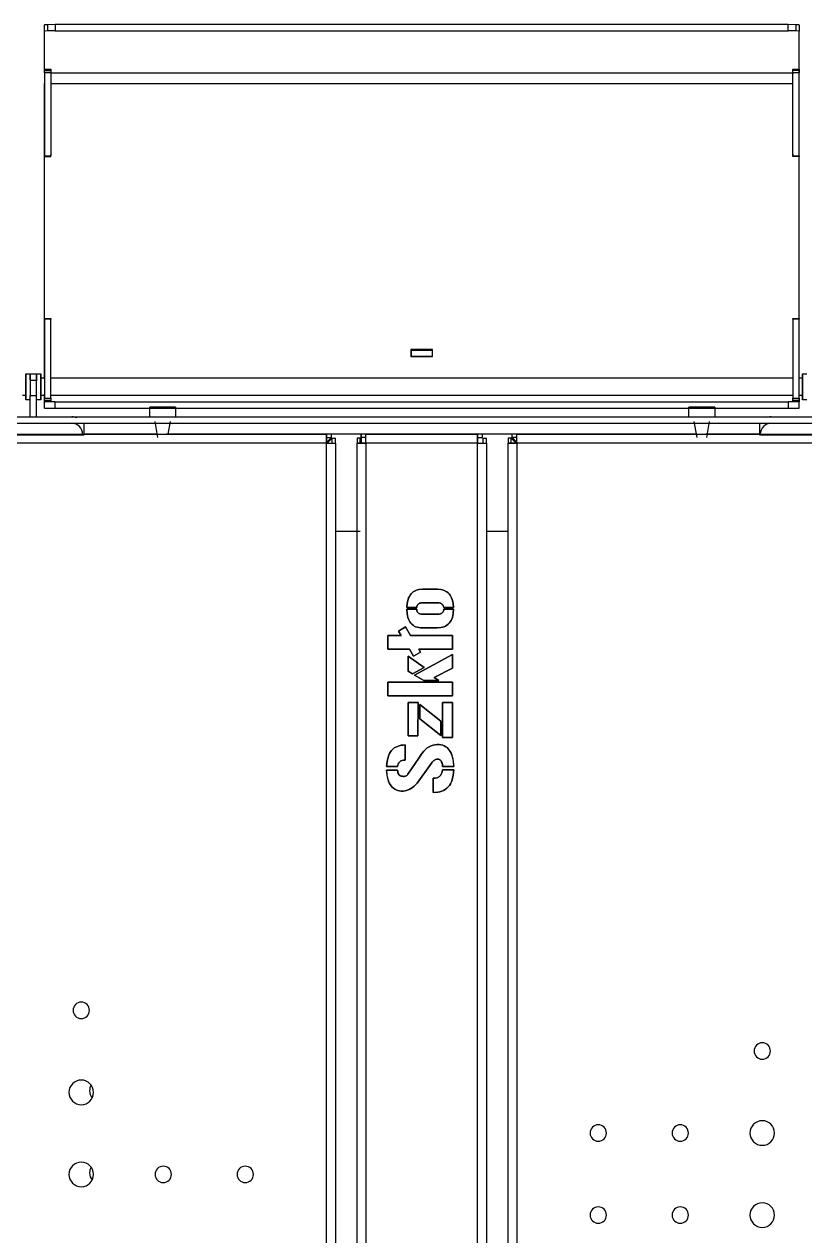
# Model space of a CAD drawing. Header units: millimetres. Extents: x 10366 to 18985, y 24538 to 29685.
# Drawn here: x 17236 to 17598, y 27730 to 28291 of the extents above; entities that cross this region are included whole.
import ezdxf

# ---------------------------------------------------------------- set-up
doc = ezdxf.new("R2010")
doc.units = ezdxf.units.MM
doc.header["$LTSCALE"] = 3
doc.layers.add('DomyÅ›lny', color=7, linetype='Continuous')

msp = doc.modelspace()

# ---------------------------------------------------------------- linework, layer by layer
at = {"layer": 'DomyÅ›lny'}
for p, q in [((17245.55, 28288.21), (17245.55, 28291.2)), ((17247.02, 28291.39), (17247.02, 28288.39)), ((17250.58, 28291.46), (17250.58, 28288.47)), ((17250.58, 28291.46), (17590.52, 28291.46)), ((17590.52, 28288.47), (17590.52, 28291.46)), ((17594.08, 28291.39), (17594.08, 28288.39)), ((17595.55, 28291.2), (17595.55, 28288.21)), ((17245.55, 28268.95), (17245.55, 28288.21)), ((17250.58, 28288.47), (17590.52, 28288.47)), ((17595.55, 28268.95), (17595.55, 28288.21)), ((17245.55, 28270.67), (17248.55, 28270.67)), ((17245.55, 28270.08), (17248.55, 28270.08)), ((17245.55, 28268.98), (17245.55, 28230.47)), ((17248.55, 28268.98), (17245.55, 28268.98)), ((17248.41, 28268.95), (17593.15, 28268.95)), ((17248.55, 28268.98), (17248.55, 28230.47)), ((17592.55, 28270.66), (17595.55, 28270.66)), ((17595.55, 28270.08), (17592.55, 28270.08)), ((17592.55, 28230.51), (17592.55, 28268.97)), ((17595.55, 28268.97), (17592.55, 28268.97)), ((17595.55, 28230.51), (17595.55, 28268.97)), ((17245.55, 28127.19), (17245.55, 28263.94)), ((17248.55, 28263.94), (17592.55, 28263.94)), ((17595.55, 28127.19), (17595.55, 28263.94)), ((17245.55, 28230.47), (17248.55, 28230.47)), ((17245.55, 28230.23), (17248.55, 28230.23)), ((17248.55, 28230.16), (17245.55, 28230.16)), ((17592.55, 28230.51), (17595.55, 28230.51)), ((17595.55, 28230.2), (17592.55, 28230.2)), ((17245.55, 28155.05), (17248.55, 28155.05)), ((17245.55, 28154.76), (17245.55, 28118.17)), ((17248.55, 28154.76), (17245.55, 28154.76)), ((17248.55, 28118.17), (17248.55, 28154.76)), ((17592.55, 28155.05), (17595.55, 28155.05)), ((17595.55, 28154.76), (17592.55, 28154.76)), ((17592.55, 28154.76), (17592.55, 28118.17)), ((17595.55, 28118.17), (17595.55, 28154.76)), ((17425.58, 28140.66), (17415.52, 28140.66)), ((17415.52, 28140.66), (17415.52, 28137.46)), ((17415.52, 28137.46), (17425.58, 28137.46)), ((17415.8, 28137.46), (17415.8, 28140.46)), ((17415.8, 28140.46), (17425.3, 28140.46)), ((17425.3, 28137.46), (17415.8, 28137.46)), ((17425.3, 28140.46), (17425.3, 28137.46)), ((17425.58, 28137.46), (17425.58, 28140.66)), ((17236.95, 28129.44), (17238.95, 28129.44)), ((17238.95, 28129.44), (17241.95, 28129.44)), ((17238.95, 28126.51), (17241.95, 28126.51)), ((17241.95, 28129.44), (17243.95, 28129.44)), ((17245.55, 28127.46), (17243.95, 28127.46)), ((17592.55, 28127.46), (17248.55, 28127.46)), ((17597.09, 28127.46), (17595.55, 28127.46)), ((17597.09, 28129.44), (17599.09, 28129.44)), ((17237.15, 28119.46), (17235.45, 28119.46)), ((17238.95, 28117.44), (17236.95, 28117.44)), ((17238.95, 28109.44), (17238.95, 28119.44)), ((17238.95, 28119.44), (17241.95, 28119.44)), ((17241.95, 28109.44), (17241.95, 28119.44)), ((17243.95, 28117.44), (17241.95, 28117.44)), ((17245.55, 28119.46), (17243.95, 28119.46)), ((17245.55, 28116.46), (17245.55, 28120.03)), ((17245.55, 28118.17), (17248.55, 28118.17)), ((17248.55, 28117.08), (17245.55, 28117.08)), ((17245.55, 28113.46), (17245.55, 28116.46)), ((17592.55, 28119.46), (17248.55, 28119.46)), ((17250.55, 28113.46), (17250.55, 28116.46)), ((17250.55, 28116.46), (17590.55, 28116.46)), ((17590.55, 28113.46), (17590.55, 28116.46)), ((17592.55, 28118.17), (17595.55, 28118.17)), ((17595.55, 28117.08), (17592.55, 28117.08)), ((17595.55, 28116.46), (17595.55, 28120.03)), ((17597.24, 28119.46), (17595.55, 28119.46)), ((17595.55, 28113.46), (17595.55, 28116.46)), ((17599.09, 28117.44), (17597.09, 28117.44)), ((16885.55, 28109.46), (17955.55, 28109.46)), ((17250.55, 28113.46), (17590.55, 28113.46)), ((17294.39, 28109.46), (17294.39, 28114.06)), ((17306.39, 28114.06), (17306.39, 28109.46)), ((17544.39, 28109.46), (17544.39, 28114.06)), ((17556.39, 28114.06), (17556.39, 28109.46)), ((17955.55, 28106.46), (16885.55, 28106.46)), ((17298.19, 28099.96), (17296.89, 28107.36)), ((17303.89, 28107.36), (17302.85, 28101.46)), ((17548.19, 28099.96), (17546.89, 28107.36)), ((17553.89, 28107.36), (17552.58, 28099.96)), ((17114.68, 28101.46), (17376.42, 28101.46)), ((17263.8, 28100.96), (17227.3, 28100.96)), ((17263.8, 28101.44), (17263.8, 28100.96)), ((17298.02, 28101.44), (17263.8, 28101.44)), ((17548.14, 28101.44), (17302.11, 28101.44)), ((17376.42, 28099.96), (17376.42, 28101.46)), ((17378.7, 28101.46), (17376.42, 28101.46)), ((17376.42, 28099.96), (17378.7, 28099.96)), ((17378.7, 28099.96), (17378.7, 28101.46)), ((17379.05, 28099.61), (17380.55, 28099.61)), ((17379.05, 28097.33), (17379.05, 28099.61)), ((17380.55, 28097.33), (17380.55, 28099.61)), ((17390.55, 28099.61), (17390.55, 28097.33)), ((17392.05, 28099.61), (17390.55, 28099.61)), ((17392.05, 28097.33), (17392.05, 28099.61)), ((17392.4, 28099.96), (17392.4, 28101.46)), ((17394.68, 28101.46), (17392.4, 28101.46)), ((17394.68, 28099.96), (17392.4, 28099.96)), ((17394.68, 28099.96), (17394.68, 28101.46)), ((17394.68, 28101.46), (17446.42, 28101.46)), ((17446.42, 28099.96), (17446.42, 28101.46)), ((17448.7, 28101.46), (17446.42, 28101.46)), ((17446.42, 28099.96), (17448.7, 28099.96)), ((17448.7, 28099.96), (17448.7, 28101.46)), ((17449.05, 28099.61), (17450.55, 28099.61)), ((17449.05, 28097.33), (17449.05, 28099.61)), ((17450.55, 28097.33), (17450.55, 28099.61)), ((17460.55, 28099.61), (17460.55, 28097.33)), ((17462.05, 28099.61), (17460.55, 28099.61)), ((17462.05, 28097.33), (17462.05, 28099.61)), ((17462.4, 28099.96), (17462.4, 28101.46)), ((17464.68, 28101.46), (17462.4, 28101.46)), ((17464.68, 28099.96), (17462.4, 28099.96)), ((17464.68, 28099.96), (17464.68, 28101.46)), ((17464.68, 28101.46), (17726.42, 28101.46)), ((17577.3, 28101.44), (17552.23, 28101.44)), ((17577.3, 28100.96), (17577.3, 28101.44)), ((17613.8, 28100.96), (17577.3, 28100.96)), ((17376.42, 28097.33), (17114.68, 28097.33)), ((17376.42, 27400.59), (17376.42, 28097.33)), ((17379.05, 28097.33), (17380.55, 28097.33)), ((17380.55, 28097.33), (17380.55, 27400.59)), ((17392.05, 28097.33), (17390.55, 28097.33)), ((17390.55, 27400.59), (17390.55, 28097.33)), ((17446.42, 28097.33), (17394.68, 28097.33)), ((17394.68, 28097.33), (17394.68, 27400.59)), ((17446.42, 27400.59), (17446.42, 28097.33)), ((17449.05, 28097.33), (17450.55, 28097.33)), ((17450.55, 28097.33), (17450.55, 27400.59)), ((17460.55, 27400.59), (17460.55, 28097.33)), ((17462.05, 28097.33), (17460.55, 28097.33)), ((17726.42, 28097.33), (17464.68, 28097.33)), ((17464.68, 28097.33), (17464.68, 27400.59)), ((17380.55, 28056.46), (17392.05, 28056.46)), ((17450.55, 28056.46), (17460.55, 28056.46)), ((17420.88, 28029.58), (17427.78, 28029.56)), ((17427.78, 28029.56), (17420.88, 28029.58)), ((17418.22, 28021.1), (17413.68, 28021.1)), ((17413.68, 28021.1), (17418.22, 28021.1)), ((17418.2, 28020.3), (17413.68, 28020.3)), ((17413.68, 28020.3), (17418.2, 28020.3)), ((17428.08, 28023.29), (17420.61, 28023.29)), ((17420.61, 28023.29), (17428.08, 28023.29)), ((17435.25, 28021.1), (17430.74, 28021.1)), ((17430.74, 28021.1), (17435.25, 28021.1)), ((17435.25, 28020.3), (17430.79, 28020.3)), ((17430.79, 28020.3), (17435.25, 28020.3)), ((17428.08, 28018.04), (17420.61, 28018.04)), ((17420.61, 28018.04), (17428.08, 28018.04)), ((17409.8, 28010.22), (17412.97, 28012.12)), ((17412.97, 28012.12), (17409.8, 28010.22)), ((17411.06, 28008.11), (17409.8, 28010.22)), ((17409.8, 28010.22), (17411.06, 28008.11)), ((17412.97, 28012.12), (17415.38, 28008.11)), ((17415.38, 28008.11), (17412.97, 28012.12)), ((17420.76, 28011.67), (17427.7, 28011.67)), ((17427.7, 28011.67), (17420.76, 28011.67)), ((17404.75, 28001.87), (17404.75, 28008.11)), ((17404.75, 28008.11), (17411.06, 28008.11)), ((17411.06, 28008.11), (17404.75, 28008.11)), ((17404.75, 28008.11), (17404.75, 28001.87)), ((17415.38, 28008.11), (17434.75, 28008.11)), ((17434.75, 28008.11), (17415.38, 28008.11)), ((17434.75, 28008.11), (17434.75, 28001.87)), ((17434.75, 28001.87), (17434.75, 28008.11)), ((17414.81, 28001.87), (17404.75, 28001.87)), ((17404.75, 28001.87), (17414.81, 28001.87)), ((17414.26, 27998.63), (17421.63, 27993.31)), ((17414.26, 27991.56), (17414.26, 27998.63)), ((17414.26, 27998.63), (17414.26, 27991.56)), ((17421.63, 27993.31), (17414.26, 27998.63)), ((17416.76, 27998.61), (17414.81, 28001.87)), ((17414.81, 28001.87), (17416.76, 27998.61)), ((17419.94, 28000.51), (17416.76, 27998.61)), ((17416.76, 27998.61), (17419.94, 28000.51)), ((17417.17, 27989.83), (17434.75, 27999.43)), ((17434.75, 27999.43), (17417.17, 27989.83)), ((17434.75, 28001.87), (17419.13, 28001.87)), ((17419.13, 28001.87), (17419.94, 28000.51)), ((17419.94, 28000.51), (17419.13, 28001.87)), ((17419.13, 28001.87), (17434.75, 28001.87)), ((17434.75, 27999.43), (17434.75, 27993.06)), ((17434.75, 27993.06), (17434.75, 27999.43)), ((17416.24, 27990.43), (17414.26, 27991.56)), ((17414.26, 27991.56), (17416.24, 27990.43)), ((17421.63, 27993.31), (17416.24, 27990.43)), ((17416.24, 27990.43), (17421.63, 27993.31)), ((17434.75, 27993.06), (17426.27, 27988.62)), ((17426.27, 27988.62), (17434.75, 27993.06)), ((17404.75, 27980.24), (17404.75, 27986.49)), ((17404.75, 27986.49), (17434.75, 27986.49)), ((17434.75, 27986.49), (17404.75, 27986.49)), ((17404.75, 27986.49), (17404.75, 27980.24)), ((17421.48, 27987.27), (17417.17, 27989.83)), ((17417.17, 27989.83), (17421.48, 27987.27)), ((17428.46, 27987.27), (17421.48, 27987.27)), ((17421.48, 27987.27), (17428.46, 27987.27)), ((17426.27, 27988.62), (17428.46, 27987.27)), ((17428.46, 27987.27), (17426.27, 27988.62)), ((17434.75, 27986.49), (17434.75, 27980.24)), ((17434.75, 27980.24), (17434.75, 27986.49)), ((17434.75, 27980.24), (17404.75, 27980.24)), ((17404.75, 27980.24), (17434.75, 27980.24)), ((17414.28, 27961.68), (17414.28, 27977.18)), ((17414.28, 27977.18), (17418.82, 27977.18)), ((17418.82, 27977.18), (17414.28, 27977.18)), ((17414.28, 27977.18), (17414.28, 27961.68)), ((17418.82, 27977.18), (17418.8, 27961.68)), ((17418.8, 27961.68), (17418.82, 27977.18)), ((17419.68, 27976.2), (17429.41, 27968.48)), ((17419.68, 27969.58), (17419.68, 27976.2)), ((17419.68, 27976.2), (17419.68, 27969.58)), ((17429.41, 27968.48), (17419.68, 27976.2)), ((17430.14, 27960.83), (17430.14, 27977.18)), ((17430.14, 27977.18), (17434.75, 27977.18)), ((17434.75, 27977.18), (17430.14, 27977.18)), ((17430.14, 27977.18), (17430.14, 27960.83)), ((17434.75, 27977.18), (17434.75, 27960.83)), ((17434.75, 27960.83), (17434.75, 27977.18)), ((17429.41, 27961.83), (17419.68, 27969.58)), ((17419.68, 27969.58), (17429.41, 27961.83)), ((17429.41, 27968.48), (17429.41, 27961.83)), ((17429.41, 27961.83), (17429.41, 27968.48)), ((17418.8, 27961.68), (17414.28, 27961.68)), ((17414.28, 27961.68), (17418.8, 27961.68)), ((17434.75, 27960.83), (17430.14, 27960.83)), ((17430.14, 27960.83), (17434.75, 27960.83)), ((17412.88, 27957.42), (17412.9, 27950.44)), ((17412.9, 27950.44), (17412.88, 27957.42)), ((17409.32, 27947.46), (17404.25, 27947.46)), ((17404.25, 27947.46), (17409.32, 27947.46)), ((17435.38, 27947.46), (17430.21, 27947.46)), ((17430.21, 27947.46), (17435.38, 27947.46)), ((17404.25, 27945.78), (17409.29, 27945.78)), ((17409.29, 27945.78), (17404.25, 27945.78)), ((17425.87, 27935.32), (17425.87, 27941.97)), ((17425.87, 27941.97), (17425.87, 27935.32)), ((17430.19, 27945.83), (17435.38, 27945.83)), ((17435.38, 27945.83), (17430.19, 27945.83))]:
    msp.add_line(p, q, dxfattribs=at)
for points in [[(17245.55, 28291.2, 0), (17245.55, 28291.2, 0), (17245.55, 28291.21, 0), (17245.55, 28291.21, 0), (17245.55, 28291.21, 0), (17245.55, 28291.21, 0), (17245.55, 28291.21, 0), (17245.56, 28291.22, 0), (17245.56, 28291.22, 0), (17245.57, 28291.23, 0), (17245.58, 28291.23, 0), (17245.62, 28291.24, 0), (17245.72, 28291.27, 0), (17247.02, 28291.39, 0)], [(17247.02, 28291.39, 0), (17250.58, 28291.46, 0)], [(17590.52, 28291.46, 0), (17594.08, 28291.39, 0)], [(17594.08, 28291.39, 0), (17595.2, 28291.3, 0), (17595.47, 28291.25, 0), (17595.5, 28291.24, 0), (17595.53, 28291.23, 0), (17595.54, 28291.22, 0), (17595.54, 28291.22, 0), (17595.54, 28291.21, 0), (17595.55, 28291.21, 0), (17595.55, 28291.21, 0), (17595.55, 28291.21, 0), (17595.55, 28291.21, 0), (17595.55, 28291.2, 0), (17595.55, 28291.2, 0)], [(17247.02, 28288.39, 0), (17245.93, 28288.31, 0), (17245.64, 28288.26, 0), (17245.6, 28288.24, 0), (17245.57, 28288.23, 0), (17245.56, 28288.23, 0), (17245.56, 28288.22, 0), (17245.56, 28288.22, 0), (17245.55, 28288.22, 0), (17245.55, 28288.21, 0), (17245.55, 28288.21, 0), (17245.55, 28288.21, 0), (17245.55, 28288.21, 0), (17245.55, 28288.21, 0)], [(17250.58, 28288.47, 0), (17247.02, 28288.39, 0)], [(17594.08, 28288.39, 0), (17590.52, 28288.47, 0)], [(17595.55, 28288.21, 0), (17595.55, 28288.21, 0), (17595.55, 28288.21, 0), (17595.55, 28288.21, 0), (17595.55, 28288.21, 0), (17595.55, 28288.21, 0), (17595.55, 28288.22, 0), (17595.54, 28288.22, 0), (17595.54, 28288.22, 0), (17595.53, 28288.23, 0), (17595.52, 28288.24, 0), (17595.48, 28288.25, 0), (17595.38, 28288.27, 0), (17594.08, 28288.39, 0)], [(17245.55, 28270.08, 0), (17245.55, 28270.52, 0), (17245.55, 28270.64, 0), (17245.55, 28270.66, 0), (17245.55, 28270.67, 0), (17245.55, 28270.67, 0), (17245.55, 28270.67, 0), (17245.55, 28270.67, 0), (17245.55, 28270.67, 0), (17245.55, 28270.67, 0), (17245.55, 28270.67, 0), (17245.55, 28270.67, 0), (17245.55, 28270.67, 0), (17245.55, 28270.67, 0), (17245.55, 28270.67, 0), (17245.55, 28270.67, 0), (17245.55, 28270.67, 0), (17245.55, 28270.67, 0), (17245.55, 28270.67, 0), (17245.55, 28270.66, 0)], [(17245.55, 28268.98, 0), (17245.55, 28270.08, 0)], [(17248.55, 28270.66, 0), (17248.55, 28270.67, 0), (17248.55, 28270.67, 0), (17248.55, 28270.67, 0), (17248.55, 28270.67, 0), (17248.55, 28270.67, 0), (17248.55, 28270.67, 0), (17248.55, 28270.67, 0), (17248.55, 28270.67, 0), (17248.55, 28270.67, 0), (17248.55, 28270.67, 0), (17248.55, 28270.67, 0), (17248.55, 28270.67, 0), (17248.55, 28270.67, 0), (17248.55, 28270.67, 0), (17248.55, 28270.67, 0), (17248.55, 28270.67, 0), (17248.55, 28270.67, 0), (17248.55, 28270.67, 0), (17248.55, 28270.67, 0), (17248.55, 28270.67, 0), (17248.55, 28270.67, 0), (17248.55, 28270.66, 0), (17248.55, 28270.66, 0), (17248.55, 28270.65, 0), (17248.55, 28270.59, 0), (17248.55, 28270.08, 0)], [(17248.55, 28270.08, 0), (17248.55, 28268.98, 0)], [(17592.55, 28270.08, 0), (17592.55, 28270.52, 0), (17592.55, 28270.63, 0), (17592.55, 28270.66, 0), (17592.55, 28270.66, 0), (17592.55, 28270.66, 0), (17592.55, 28270.66, 0), (17592.55, 28270.66, 0), (17592.55, 28270.66, 0), (17592.55, 28270.66, 0), (17592.55, 28270.66, 0), (17592.55, 28270.66, 0), (17592.55, 28270.66, 0), (17592.55, 28270.66, 0), (17592.55, 28270.66, 0), (17592.55, 28270.66, 0), (17592.55, 28270.66, 0), (17592.55, 28270.66, 0), (17592.55, 28270.66, 0), (17592.55, 28270.66, 0), (17592.55, 28270.66, 0)], [(17592.55, 28268.97, 0), (17592.55, 28270.08, 0)], [(17595.55, 28270.66, 0), (17595.55, 28270.66, 0), (17595.55, 28270.66, 0), (17595.55, 28270.66, 0), (17595.55, 28270.66, 0), (17595.55, 28270.66, 0), (17595.55, 28270.66, 0), (17595.55, 28270.66, 0), (17595.55, 28270.66, 0), (17595.55, 28270.66, 0), (17595.55, 28270.66, 0), (17595.55, 28270.66, 0), (17595.55, 28270.66, 0), (17595.55, 28270.66, 0), (17595.55, 28270.66, 0), (17595.55, 28270.66, 0), (17595.55, 28270.66, 0), (17595.55, 28270.66, 0), (17595.55, 28270.66, 0), (17595.55, 28270.66, 0), (17595.55, 28270.66, 0), (17595.55, 28270.66, 0), (17595.55, 28270.66, 0), (17595.55, 28270.66, 0), (17595.55, 28270.64, 0), (17595.55, 28270.59, 0), (17595.55, 28270.08, 0)], [(17595.55, 28270.08, 0), (17595.55, 28268.97, 0)], [(17245.55, 28231.16, 0), (17245.55, 28230.23, 0)], [(17248.55, 28230.23, 0), (17248.55, 28230.6, 0), (17248.55, 28231.16, 0)], [(17592.55, 28231.2, 0), (17592.55, 28230.27, 0)], [(17592.55, 28230.27, 0), (17592.55, 28230.2, 0), (17592.55, 28230.2, 0), (17592.55, 28230.2, 0), (17592.55, 28230.2, 0), (17592.55, 28230.2, 0), (17592.55, 28230.2, 0), (17592.55, 28230.2, 0), (17592.55, 28230.2, 0), (17592.55, 28230.2, 0), (17592.55, 28230.2, 0), (17592.55, 28230.2, 0), (17592.55, 28230.2, 0), (17592.55, 28230.2, 0), (17592.55, 28230.2, 0), (17592.55, 28230.2, 0), (17592.55, 28230.2, 0), (17592.55, 28230.2, 0), (17592.55, 28230.2, 0), (17592.55, 28230.2, 0), (17592.55, 28230.21, 0), (17592.55, 28230.25, 0), (17592.55, 28230.51, 0)], [(17595.55, 28230.27, 0), (17595.55, 28230.64, 0), (17595.55, 28231.2, 0)], [(17595.55, 28230.51, 0), (17595.55, 28230.22, 0), (17595.55, 28230.2, 0), (17595.55, 28230.2, 0), (17595.55, 28230.2, 0), (17595.55, 28230.2, 0), (17595.55, 28230.2, 0), (17595.55, 28230.2, 0), (17595.55, 28230.2, 0), (17595.55, 28230.2, 0), (17595.55, 28230.2, 0), (17595.55, 28230.2, 0), (17595.55, 28230.2, 0), (17595.55, 28230.2, 0), (17595.55, 28230.2, 0), (17595.55, 28230.2, 0), (17595.55, 28230.2, 0), (17595.55, 28230.2, 0), (17595.55, 28230.2, 0), (17595.55, 28230.2, 0), (17595.55, 28230.2, 0), (17595.55, 28230.2, 0), (17595.55, 28230.2, 0), (17595.55, 28230.21, 0), (17595.55, 28230.22, 0), (17595.55, 28230.27, 0)], [(17245.55, 28154.76, 0), (17245.55, 28155.03, 0), (17245.55, 28155.05, 0), (17245.55, 28155.05, 0), (17245.55, 28155.05, 0), (17245.55, 28155.05, 0), (17245.55, 28155.05, 0), (17245.55, 28155.05, 0), (17245.55, 28155.05, 0), (17245.55, 28155.05, 0), (17245.55, 28155.05, 0), (17245.55, 28155.05, 0), (17245.55, 28155.05, 0), (17245.55, 28155.05, 0), (17245.55, 28155.05, 0), (17245.55, 28155.05, 0), (17245.55, 28155.05, 0), (17245.55, 28155.05, 0), (17245.55, 28155.05, 0), (17245.55, 28155.05, 0), (17245.55, 28155.05, 0), (17245.55, 28155.05, 0), (17245.55, 28155.05, 0), (17245.55, 28155.03, 0), (17245.55, 28154.97, 0)], [(17245.55, 28154.97, 0), (17245.55, 28154.61, 0), (17245.55, 28154.05, 0)], [(17248.55, 28154.97, 0), (17248.55, 28155.04, 0), (17248.55, 28155.05, 0), (17248.55, 28155.05, 0), (17248.55, 28155.05, 0), (17248.55, 28155.05, 0), (17248.55, 28155.05, 0), (17248.55, 28155.05, 0), (17248.55, 28155.05, 0), (17248.55, 28155.05, 0), (17248.55, 28155.05, 0), (17248.55, 28155.05, 0), (17248.55, 28155.05, 0), (17248.55, 28155.05, 0), (17248.55, 28155.05, 0), (17248.55, 28155.05, 0), (17248.55, 28155.05, 0), (17248.55, 28155.05, 0), (17248.55, 28155.05, 0), (17248.55, 28155.05, 0), (17248.55, 28155.05, 0), (17248.55, 28155.05, 0), (17248.55, 28155.04, 0), (17248.55, 28155.01, 0), (17248.55, 28154.76, 0)], [(17248.55, 28154.05, 0), (17248.55, 28154.97, 0)], [(17592.55, 28154.76, 0), (17592.55, 28155.03, 0), (17592.55, 28155.05, 0), (17592.55, 28155.05, 0), (17592.55, 28155.05, 0), (17592.55, 28155.05, 0), (17592.55, 28155.05, 0), (17592.55, 28155.05, 0), (17592.55, 28155.05, 0), (17592.55, 28155.05, 0), (17592.55, 28155.05, 0), (17592.55, 28155.05, 0), (17592.55, 28155.05, 0), (17592.55, 28155.05, 0), (17592.55, 28155.05, 0), (17592.55, 28155.05, 0), (17592.55, 28155.05, 0), (17592.55, 28155.05, 0), (17592.55, 28155.05, 0), (17592.55, 28155.05, 0), (17592.55, 28155.05, 0), (17592.55, 28155.05, 0), (17592.55, 28155.05, 0), (17592.55, 28155.03, 0), (17592.55, 28154.97, 0)], [(17592.55, 28154.97, 0), (17592.55, 28154.61, 0), (17592.55, 28154.05, 0)], [(17595.55, 28154.97, 0), (17595.55, 28155.04, 0), (17595.55, 28155.05, 0), (17595.55, 28155.05, 0), (17595.55, 28155.05, 0), (17595.55, 28155.05, 0), (17595.55, 28155.05, 0), (17595.55, 28155.05, 0), (17595.55, 28155.05, 0), (17595.55, 28155.05, 0), (17595.55, 28155.05, 0), (17595.55, 28155.05, 0), (17595.55, 28155.05, 0), (17595.55, 28155.05, 0), (17595.55, 28155.05, 0), (17595.55, 28155.05, 0), (17595.55, 28155.05, 0), (17595.55, 28155.05, 0), (17595.55, 28155.05, 0), (17595.55, 28155.05, 0), (17595.55, 28155.05, 0), (17595.55, 28155.05, 0), (17595.55, 28155.04, 0), (17595.55, 28155.01, 0), (17595.55, 28154.76, 0)], [(17595.55, 28154.05, 0), (17595.55, 28154.97, 0)], [(17238.95, 28129.44, 0), (17238.95, 28129.44, 0), (17238.95, 28129.44, 0), (17238.95, 28129.44, 0), (17238.95, 28129.44, 0), (17238.95, 28129.44, 0), (17238.95, 28129.44, 0), (17238.95, 28129.44, 0), (17238.95, 28129.44, 0), (17238.95, 28129.44, 0), (17238.95, 28129.44, 0), (17238.95, 28129.44, 0), (17238.95, 28129.44, 0), (17238.95, 28129.43, 0), (17238.95, 28129.4, 0), (17238.95, 28129.26, 0), (17238.95, 28128.7, 0), (17238.95, 28123.44, 0)], [(17238.95, 28126.68, 0), (17238.95, 28128.8, 0), (17238.95, 28129.3, 0), (17238.95, 28129.41, 0), (17238.95, 28129.43, 0), (17238.95, 28129.44, 0), (17238.95, 28129.44, 0), (17238.95, 28129.44, 0), (17238.95, 28129.44, 0), (17238.95, 28129.44, 0), (17238.95, 28129.44, 0), (17238.95, 28129.44, 0), (17238.95, 28129.44, 0), (17238.95, 28129.44, 0), (17238.95, 28129.44, 0), (17238.95, 28129.44, 0), (17238.95, 28129.44, 0), (17238.95, 28129.44, 0), (17238.95, 28129.44, 0), (17238.95, 28129.44, 0), (17238.95, 28129.44, 0), (17238.95, 28129.44, 0), (17238.95, 28129.44, 0), (17238.95, 28129.44, 0), (17238.95, 28129.42, 0), (17238.95, 28129.37, 0), (17238.95, 28129.16, 0), (17238.95, 28128.24, 0), (17238.95, 28126.51, 0)], [(17238.95, 28126.51, 0), (17238.95, 28119.44, 0)], [(17241.95, 28123.44, 0), (17241.95, 28129.44, 0)], [(17241.95, 28126.51, 0), (17241.95, 28128.78, 0), (17241.95, 28129.3, 0), (17241.95, 28129.41, 0), (17241.95, 28129.44, 0), (17241.95, 28129.44, 0), (17241.95, 28129.44, 0), (17241.95, 28129.44, 0), (17241.95, 28129.44, 0), (17241.95, 28129.44, 0), (17241.95, 28129.44, 0), (17241.95, 28129.44, 0), (17241.95, 28129.44, 0), (17241.95, 28129.44, 0), (17241.95, 28129.44, 0), (17241.95, 28129.44, 0), (17241.95, 28129.44, 0), (17241.95, 28129.44, 0), (17241.95, 28129.44, 0), (17241.95, 28129.44, 0), (17241.95, 28129.44, 0), (17241.95, 28129.44, 0), (17241.95, 28129.43, 0), (17241.95, 28129.42, 0), (17241.95, 28129.37, 0), (17241.95, 28129.13, 0), (17241.95, 28128.13, 0), (17241.95, 28126.17, 0)], [(17241.95, 28119.44, 0), (17241.95, 28126.51, 0)], [(17245.55, 28117.08, 0), (17245.55, 28118.17, 0)], [(17245.55, 28116.46, 0), (17245.55, 28116.46, 0), (17245.55, 28116.46, 0), (17245.55, 28116.46, 0), (17245.55, 28116.46, 0), (17245.55, 28116.46, 0), (17245.55, 28116.46, 0), (17245.55, 28116.46, 0), (17245.55, 28116.46, 0), (17245.55, 28116.46, 0), (17245.55, 28116.46, 0), (17245.55, 28116.46, 0), (17245.55, 28116.47, 0), (17245.55, 28116.47, 0), (17245.55, 28116.48, 0), (17245.55, 28116.54, 0), (17245.55, 28117.08, 0)], [(17250.55, 28116.46, 0), (17245.55, 28116.46, 0)], [(17248.55, 28118.17, 0), (17248.55, 28117.08, 0)], [(17248.55, 28117.08, 0), (17248.55, 28116.46, 0)], [(17595.55, 28116.46, 0), (17595.55, 28116.46, 0), (17595.55, 28116.46, 0), (17595.55, 28116.46, 0), (17595.55, 28116.46, 0), (17595.55, 28116.46, 0), (17595.55, 28116.46, 0), (17595.55, 28116.46, 0), (17595.55, 28116.46, 0), (17595.55, 28116.46, 0), (17595.55, 28116.46, 0), (17595.55, 28116.46, 0), (17595.55, 28116.46, 0), (17595.54, 28116.46, 0), (17595.51, 28116.46, 0), (17595.4, 28116.46, 0), (17594.93, 28116.46, 0), (17590.55, 28116.46, 0)], [(17592.55, 28117.08, 0), (17592.55, 28118.17, 0)], [(17592.55, 28116.46, 0), (17592.55, 28116.46, 0), (17592.55, 28116.46, 0), (17592.55, 28116.46, 0), (17592.55, 28116.46, 0), (17592.55, 28116.46, 0), (17592.55, 28116.46, 0), (17592.55, 28116.46, 0), (17592.55, 28116.46, 0), (17592.55, 28116.46, 0), (17592.55, 28116.46, 0), (17592.55, 28116.46, 0), (17592.55, 28116.47, 0), (17592.55, 28116.47, 0), (17592.55, 28116.48, 0), (17592.55, 28116.54, 0), (17592.55, 28117.08, 0)], [(17595.55, 28118.17, 0), (17595.55, 28117.08, 0)], [(17595.55, 28117.08, 0), (17595.55, 28116.46, 0)], [(17245.55, 28113.46, 0), (17245.55, 28113.46, 0), (17245.55, 28113.46, 0), (17245.55, 28113.46, 0), (17245.55, 28113.46, 0), (17245.55, 28113.46, 0), (17245.55, 28113.46, 0), (17245.55, 28113.46, 0), (17245.55, 28113.46, 0), (17245.55, 28113.46, 0), (17245.55, 28113.46, 0), (17245.55, 28113.46, 0), (17245.56, 28113.46, 0), (17245.58, 28113.46, 0), (17245.7, 28113.46, 0), (17246.17, 28113.46, 0), (17250.55, 28113.46, 0)], [(17300.39, 28114.06, 0), (17296.15, 28114.06, 0), (17294.81, 28114.06, 0), (17294.49, 28114.06, 0), (17294.41, 28114.06, 0), (17294.39, 28114.06, 0), (17294.39, 28114.06, 0), (17294.39, 28114.06, 0), (17294.39, 28114.06, 0), (17294.39, 28114.06, 0), (17294.39, 28114.06, 0), (17294.39, 28114.06, 0), (17294.39, 28114.06, 0), (17294.39, 28114.06, 0), (17294.39, 28114.06, 0), (17294.39, 28114.06, 0), (17294.39, 28114.06, 0), (17294.39, 28114.06, 0), (17294.39, 28114.06, 0)], [(17306.39, 28114.06, 0), (17306.39, 28114.06, 0), (17306.39, 28114.06, 0), (17306.39, 28114.06, 0), (17306.39, 28114.06, 0), (17306.39, 28114.06, 0), (17306.39, 28114.06, 0), (17306.39, 28114.06, 0), (17306.39, 28114.06, 0), (17306.39, 28114.06, 0), (17306.39, 28114.06, 0), (17306.39, 28114.06, 0), (17306.39, 28114.06, 0), (17306.38, 28114.06, 0), (17306.35, 28114.06, 0), (17306.21, 28114.06, 0), (17305.65, 28114.06, 0), (17300.39, 28114.06, 0)], [(17550.39, 28114.06, 0), (17546.15, 28114.06, 0), (17544.81, 28114.06, 0), (17544.49, 28114.06, 0), (17544.41, 28114.06, 0), (17544.39, 28114.06, 0), (17544.39, 28114.06, 0), (17544.39, 28114.06, 0), (17544.39, 28114.06, 0), (17544.39, 28114.06, 0), (17544.39, 28114.06, 0), (17544.39, 28114.06, 0), (17544.39, 28114.06, 0), (17544.39, 28114.06, 0), (17544.39, 28114.06, 0), (17544.39, 28114.06, 0), (17544.39, 28114.06, 0), (17544.39, 28114.06, 0), (17544.39, 28114.06, 0)], [(17556.39, 28114.06, 0), (17556.39, 28114.06, 0), (17556.39, 28114.06, 0), (17556.39, 28114.06, 0), (17556.39, 28114.06, 0), (17556.39, 28114.06, 0), (17556.39, 28114.06, 0), (17556.39, 28114.06, 0), (17556.39, 28114.06, 0), (17556.39, 28114.06, 0), (17556.39, 28114.06, 0), (17556.39, 28114.06, 0), (17556.39, 28114.06, 0), (17556.38, 28114.06, 0), (17556.35, 28114.06, 0), (17556.21, 28114.06, 0), (17555.65, 28114.06, 0), (17550.39, 28114.06, 0)], [(17590.55, 28113.46, 0), (17595.55, 28113.46, 0)], [(17263.8, 28106.46, 0), (17263.8, 28106.46, 0), (17263.8, 28106.46, 0), (17263.8, 28106.46, 0), (17263.8, 28106.46, 0), (17263.8, 28106.46, 0), (17263.8, 28106.46, 0), (17263.8, 28106.46, 0), (17263.8, 28106.46, 0), (17263.8, 28106.46, 0), (17263.8, 28106.46, 0), (17263.8, 28106.46, 0), (17263.8, 28106.46, 0), (17263.8, 28106.46, 0), (17263.8, 28106.43, 0), (17263.8, 28106.32, 0), (17263.8, 28105.85, 0), (17263.8, 28101.44, 0)], [(17577.3, 28101.44, 0), (17577.3, 28106.46, 0)], [(17376.07, 28097.33, 0), (17378.7, 28099.96, 0)], [(17376.42, 28101.46, 0), (17376.42, 28101.46, 0), (17376.42, 28101.46, 0), (17376.42, 28101.46, 0), (17376.42, 28101.46, 0), (17376.42, 28101.46, 0), (17376.42, 28101.46, 0), (17376.42, 28101.46, 0), (17376.42, 28101.46, 0), (17376.42, 28101.46, 0), (17376.42, 28101.46, 0), (17376.42, 28101.46, 0), (17376.42, 28101.46, 0), (17376.42, 28101.46, 0), (17376.42, 28101.43, 0), (17376.42, 28101.33, 0), (17376.42, 28100.29, 0), (17376.42, 28097.33, 0)], [(17376.42, 28097.33, 0), (17376.42, 28099.96, 0)], [(17376.42, 28096.98, 0), (17379.05, 28099.61, 0)], [(17392.4, 28101.46, 0), (17392.4, 28101.46, 0), (17392.4, 28101.46, 0), (17392.4, 28101.46, 0), (17392.4, 28101.46, 0), (17392.4, 28101.46, 0), (17392.4, 28101.46, 0), (17392.4, 28101.46, 0), (17392.4, 28101.46, 0), (17392.4, 28101.46, 0), (17392.4, 28101.46, 0), (17392.4, 28101.46, 0), (17392.4, 28101.46, 0), (17392.4, 28101.46, 0), (17392.4, 28101.44, 0), (17392.4, 28101.34, 0), (17392.4, 28100.95, 0), (17392.4, 28097.33, 0)], [(17392.4, 28097.33, 0), (17392.4, 28099.96, 0)], [(17394.68, 28097.33, 0), (17394.68, 28101.46, 0)], [(17394.68, 28097.33, 0), (17394.68, 28099.96, 0)], [(17446.42, 28101.46, 0), (17446.42, 28101.46, 0), (17446.42, 28101.46, 0), (17446.42, 28101.46, 0), (17446.42, 28101.46, 0), (17446.42, 28101.46, 0), (17446.42, 28101.46, 0), (17446.42, 28101.46, 0), (17446.42, 28101.46, 0), (17446.42, 28101.46, 0), (17446.42, 28101.46, 0), (17446.42, 28101.46, 0), (17446.42, 28101.46, 0), (17446.42, 28101.46, 0), (17446.42, 28101.43, 0), (17446.42, 28101.33, 0), (17446.42, 28100.29, 0), (17446.42, 28097.33, 0)], [(17446.42, 28097.33, 0), (17446.42, 28099.96, 0)], [(17464.68, 28096.98, 0), (17462.05, 28099.61, 0)], [(17465.03, 28097.33, 0), (17462.4, 28099.96, 0)], [(17464.68, 28097.33, 0), (17464.68, 28101.46, 0)], [(17464.68, 28097.33, 0), (17464.68, 28099.96, 0)], [(17376.42, 28097.33, 0), (17380.55, 28097.33, 0)], [(17376.42, 28097.33, 0), (17379.05, 28097.33, 0)], [(17390.55, 28097.33, 0), (17390.55, 28097.33, 0), (17390.55, 28097.33, 0), (17390.55, 28097.33, 0), (17390.55, 28097.33, 0), (17390.55, 28097.33, 0), (17390.55, 28097.33, 0), (17390.55, 28097.33, 0), (17390.55, 28097.33, 0), (17390.55, 28097.33, 0), (17390.55, 28097.33, 0), (17390.55, 28097.33, 0), (17390.56, 28097.33, 0), (17390.58, 28097.33, 0), (17390.67, 28097.33, 0), (17391.06, 28097.33, 0), (17394.68, 28097.33, 0)], [(17394.68, 28097.33, 0), (17392.05, 28097.33, 0)], [(17446.42, 28097.33, 0), (17450.55, 28097.33, 0)], [(17446.42, 28097.33, 0), (17449.05, 28097.33, 0)], [(17460.55, 28097.33, 0), (17460.55, 28097.33, 0), (17460.55, 28097.33, 0), (17460.55, 28097.33, 0), (17460.55, 28097.33, 0), (17460.55, 28097.33, 0), (17460.55, 28097.33, 0), (17460.55, 28097.33, 0), (17460.55, 28097.33, 0), (17460.55, 28097.33, 0), (17460.55, 28097.33, 0), (17460.55, 28097.33, 0), (17460.56, 28097.33, 0), (17460.58, 28097.33, 0), (17460.67, 28097.33, 0), (17461.06, 28097.33, 0), (17464.68, 28097.33, 0)], [(17464.68, 28097.33, 0), (17462.05, 28097.33, 0)], [(17413.68, 28021.1, 0), (17413.84, 28023.1, 0), (17414.21, 28024.83, 0), (17414.47, 28025.6, 0), (17414.79, 28026.29, 0), (17415.16, 28026.92, 0), (17415.58, 28027.49, 0), (17416.06, 28027.98, 0), (17416.59, 28028.41, 0), (17417.17, 28028.78, 0), (17417.81, 28029.07, 0), (17418.5, 28029.3, 0), (17419.24, 28029.46, 0), (17420.03, 28029.56, 0), (17420.88, 28029.58, 0)], [(17420.88, 28029.58, 0), (17419.24, 28029.46, 0), (17418.5, 28029.3, 0), (17417.81, 28029.07, 0), (17417.17, 28028.78, 0), (17416.59, 28028.41, 0), (17416.06, 28027.98, 0), (17415.58, 28027.49, 0), (17415.16, 28026.92, 0), (17414.79, 28026.29, 0), (17414.47, 28025.6, 0), (17414.21, 28024.83, 0), (17413.84, 28023.1, 0), (17413.68, 28021.1, 0)], [(17427.78, 28029.56, 0), (17429.46, 28029.43, 0), (17430.22, 28029.27, 0), (17430.93, 28029.04, 0), (17431.58, 28028.74, 0), (17432.18, 28028.38, 0), (17432.73, 28027.95, 0), (17433.22, 28027.46, 0), (17433.66, 28026.9, 0), (17434.05, 28026.27, 0), (17434.38, 28025.57, 0), (17434.67, 28024.81, 0), (17435.07, 28023.09, 0), (17435.25, 28021.1, 0)], [(17435.25, 28021.1, 0), (17435.07, 28023.09, 0), (17434.67, 28024.81, 0), (17434.38, 28025.57, 0), (17434.05, 28026.27, 0), (17433.66, 28026.9, 0), (17433.22, 28027.46, 0), (17432.73, 28027.95, 0), (17432.18, 28028.38, 0), (17431.58, 28028.74, 0), (17430.93, 28029.04, 0), (17430.22, 28029.27, 0), (17429.46, 28029.43, 0), (17428.65, 28029.53, 0), (17427.78, 28029.56, 0)], [(17413.68, 28020.3, 0), (17413.82, 28018.28, 0), (17414.16, 28016.54, 0), (17414.42, 28015.76, 0), (17414.72, 28015.06, 0), (17415.09, 28014.42, 0), (17415.5, 28013.84, 0), (17415.97, 28013.34, 0), (17416.49, 28012.9, 0), (17417.07, 28012.53, 0), (17417.7, 28012.22, 0), (17418.38, 28011.98, 0), (17419.12, 28011.81, 0), (17419.91, 28011.71, 0), (17420.76, 28011.67, 0)], [(17420.76, 28011.67, 0), (17419.12, 28011.81, 0), (17418.38, 28011.98, 0), (17417.7, 28012.22, 0), (17417.07, 28012.53, 0), (17416.49, 28012.9, 0), (17415.97, 28013.34, 0), (17415.5, 28013.84, 0), (17415.09, 28014.42, 0), (17414.72, 28015.06, 0), (17414.42, 28015.76, 0), (17414.16, 28016.54, 0), (17413.82, 28018.28, 0), (17413.68, 28020.3, 0)], [(17418.2, 28020.3, 0), (17418.26, 28019.79, 0), (17418.32, 28019.57, 0), (17418.4, 28019.35, 0), (17418.49, 28019.15, 0), (17418.6, 28018.97, 0), (17418.72, 28018.81, 0), (17418.86, 28018.66, 0), (17419.02, 28018.53, 0), (17419.2, 28018.41, 0), (17419.39, 28018.31, 0), (17419.6, 28018.22, 0), (17420.07, 28018.1, 0), (17420.61, 28018.04, 0)], [(17420.61, 28018.04, 0), (17420.07, 28018.1, 0), (17419.6, 28018.22, 0), (17419.39, 28018.31, 0), (17419.2, 28018.41, 0), (17419.02, 28018.53, 0), (17418.86, 28018.66, 0), (17418.72, 28018.81, 0), (17418.6, 28018.97, 0), (17418.49, 28019.15, 0), (17418.4, 28019.35, 0), (17418.32, 28019.57, 0), (17418.26, 28019.79, 0), (17418.2, 28020.3, 0)], [(17420.61, 28023.29, 0), (17420.11, 28023.26, 0), (17419.89, 28023.22, 0), (17419.68, 28023.16, 0), (17419.48, 28023.08, 0), (17419.29, 28022.99, 0), (17419.12, 28022.88, 0), (17418.97, 28022.75, 0), (17418.83, 28022.61, 0), (17418.7, 28022.45, 0), (17418.58, 28022.27, 0), (17418.48, 28022.07, 0), (17418.33, 28021.62, 0), (17418.22, 28021.1, 0)], [(17418.22, 28021.1, 0), (17418.33, 28021.62, 0), (17418.48, 28022.07, 0), (17418.58, 28022.27, 0), (17418.7, 28022.45, 0), (17418.83, 28022.61, 0), (17418.97, 28022.75, 0), (17419.12, 28022.88, 0), (17419.29, 28022.99, 0), (17419.48, 28023.08, 0), (17419.68, 28023.16, 0), (17419.89, 28023.22, 0), (17420.11, 28023.26, 0), (17420.61, 28023.29, 0)], [(17427.7, 28011.67, 0), (17429.44, 28011.81, 0), (17430.22, 28011.98, 0), (17430.95, 28012.22, 0), (17431.62, 28012.53, 0), (17432.23, 28012.9, 0), (17432.79, 28013.34, 0), (17433.29, 28013.84, 0), (17433.74, 28014.42, 0), (17434.12, 28015.06, 0), (17434.45, 28015.76, 0), (17434.73, 28016.54, 0), (17435.1, 28018.28, 0), (17435.25, 28020.3, 0)], [(17435.25, 28020.3, 0), (17435.1, 28018.28, 0), (17434.73, 28016.54, 0), (17434.45, 28015.76, 0), (17434.12, 28015.06, 0), (17433.74, 28014.42, 0), (17433.29, 28013.84, 0), (17432.79, 28013.34, 0), (17432.23, 28012.9, 0), (17431.62, 28012.53, 0), (17430.95, 28012.22, 0), (17430.22, 28011.98, 0), (17429.44, 28011.81, 0), (17427.7, 28011.67, 0)], [(17430.74, 28021.1, 0), (17430.63, 28021.62, 0), (17430.45, 28022.07, 0), (17430.34, 28022.27, 0), (17430.21, 28022.45, 0), (17430.07, 28022.61, 0), (17429.91, 28022.75, 0), (17429.74, 28022.88, 0), (17429.55, 28022.99, 0), (17429.34, 28023.08, 0), (17429.12, 28023.16, 0), (17428.63, 28023.26, 0), (17428.08, 28023.29, 0)], [(17428.08, 28023.29, 0), (17428.63, 28023.26, 0), (17429.12, 28023.16, 0), (17429.34, 28023.08, 0), (17429.55, 28022.99, 0), (17429.74, 28022.88, 0), (17429.91, 28022.75, 0), (17430.07, 28022.61, 0), (17430.21, 28022.45, 0), (17430.34, 28022.27, 0), (17430.45, 28022.07, 0), (17430.55, 28021.85, 0), (17430.63, 28021.62, 0), (17430.74, 28021.1, 0)], [(17430.79, 28020.3, 0), (17430.71, 28019.78, 0), (17430.64, 28019.54, 0), (17430.55, 28019.32, 0), (17430.45, 28019.12, 0), (17430.33, 28018.94, 0), (17430.18, 28018.77, 0), (17430.02, 28018.62, 0), (17429.85, 28018.49, 0), (17429.65, 28018.37, 0), (17429.43, 28018.28, 0), (17429.2, 28018.19, 0), (17428.68, 28018.09, 0), (17428.08, 28018.04, 0)], [(17428.08, 28018.04, 0), (17428.68, 28018.09, 0), (17429.2, 28018.19, 0), (17429.43, 28018.28, 0), (17429.65, 28018.37, 0), (17429.85, 28018.49, 0), (17430.02, 28018.62, 0), (17430.18, 28018.77, 0), (17430.33, 28018.94, 0), (17430.45, 28019.12, 0), (17430.55, 28019.32, 0), (17430.64, 28019.54, 0), (17430.71, 28019.78, 0), (17430.79, 28020.3, 0)], [(17404.25, 27947.46, 0), (17404.46, 27949.79, 0), (17404.92, 27951.82, 0), (17405.24, 27952.71, 0), (17405.63, 27953.53, 0), (17406.08, 27954.27, 0), (17406.58, 27954.93, 0), (17407.15, 27955.51, 0), (17407.79, 27956.02, 0), (17408.48, 27956.44, 0), (17409.24, 27956.79, 0), (17410.05, 27957.07, 0), (17410.93, 27957.26, 0), (17411.88, 27957.38, 0), (17412.88, 27957.42, 0)], [(17412.88, 27957.42, 0), (17410.93, 27957.26, 0), (17410.05, 27957.07, 0), (17409.24, 27956.79, 0), (17408.48, 27956.44, 0), (17407.79, 27956.02, 0), (17407.15, 27955.51, 0), (17406.58, 27954.93, 0), (17406.08, 27954.27, 0), (17405.63, 27953.53, 0), (17405.24, 27952.71, 0), (17404.92, 27951.82, 0), (17404.46, 27949.79, 0), (17404.25, 27947.46, 0)], [(17419.2, 27951.37, 0), (17420.34, 27953.02, 0), (17420.66, 27953.46, 0), (17420.74, 27953.59, 0), (17420.77, 27953.63, 0), (17420.78, 27953.65, 0)], [(17420.78, 27953.65, 0), (17420.77, 27953.63, 0), (17420.71, 27953.53, 0), (17420.44, 27953.15, 0), (17419.2, 27951.37, 0)], [(17420.78, 27953.65, 0), (17421.53, 27954.58, 0), (17422.31, 27955.39, 0), (17423.12, 27956.07, 0), (17423.97, 27956.63, 0), (17424.86, 27957.06, 0), (17425.78, 27957.37, 0), (17426.74, 27957.56, 0), (17427.73, 27957.62, 0)], [(17427.73, 27957.62, 0), (17426.74, 27957.56, 0), (17425.78, 27957.37, 0), (17424.86, 27957.06, 0), (17423.97, 27956.63, 0), (17423.12, 27956.07, 0), (17422.31, 27955.39, 0), (17421.53, 27954.58, 0), (17420.78, 27953.65, 0)], [(17427.73, 27957.62, 0), (17428.62, 27957.58, 0), (17429.46, 27957.46, 0), (17430.25, 27957.26, 0), (17430.97, 27956.98, 0), (17431.65, 27956.63, 0), (17432.26, 27956.19, 0), (17432.82, 27955.67, 0), (17433.33, 27955.08, 0), (17433.78, 27954.4, 0), (17434.17, 27953.65, 0), (17434.51, 27952.82, 0), (17435.03, 27950.91, 0), (17435.38, 27947.46, 0)], [(17435.38, 27947.46, 0), (17435.2, 27949.84, 0), (17434.8, 27951.9, 0), (17434.17, 27953.65, 0), (17433.78, 27954.4, 0), (17433.33, 27955.08, 0), (17432.82, 27955.67, 0), (17432.26, 27956.19, 0), (17431.65, 27956.63, 0), (17430.97, 27956.98, 0), (17430.25, 27957.26, 0), (17429.46, 27957.46, 0), (17428.62, 27957.58, 0), (17427.73, 27957.62, 0)], [(17412.9, 27950.44, 0), (17412.15, 27950.39, 0), (17411.49, 27950.24, 0), (17411.19, 27950.13, 0), (17410.91, 27950, 0), (17410.65, 27949.85, 0), (17410.42, 27949.67, 0), (17410.2, 27949.47, 0), (17410.01, 27949.25, 0), (17409.84, 27949.01, 0), (17409.69, 27948.75, 0), (17409.57, 27948.46, 0), (17409.46, 27948.15, 0), (17409.32, 27947.46, 0)], [(17409.32, 27947.46, 0), (17409.45, 27948.1, 0), (17409.55, 27948.41, 0), (17409.67, 27948.71, 0), (17409.83, 27948.99, 0), (17410.01, 27949.25, 0), (17410.22, 27949.49, 0), (17410.46, 27949.71, 0), (17410.72, 27949.9, 0), (17411.01, 27950.05, 0), (17411.3, 27950.18, 0), (17411.93, 27950.35, 0), (17412.42, 27950.42, 0), (17412.9, 27950.44, 0)], [(17414.11, 27943.9, 0), (17419.2, 27951.37, 0)], [(17419.2, 27951.37, 0), (17414.11, 27943.9, 0)], [(17425.1, 27949.06, 0), (17418.35, 27939.73, 0)], [(17418.35, 27939.73, 0), (17425.1, 27949.06, 0)], [(17427.8, 27950.85, 0), (17427.41, 27950.77, 0), (17427.02, 27950.65, 0), (17426.66, 27950.49, 0), (17426.31, 27950.29, 0), (17425.98, 27950.04, 0), (17425.67, 27949.76, 0), (17425.37, 27949.43, 0), (17425.1, 27949.06, 0)], [(17425.1, 27949.06, 0), (17425.37, 27949.43, 0), (17425.67, 27949.76, 0), (17425.98, 27950.04, 0), (17426.31, 27950.29, 0), (17426.66, 27950.49, 0), (17427.02, 27950.65, 0), (17427.41, 27950.77, 0), (17427.8, 27950.85, 0)], [(17430.21, 27947.46, 0), (17430.13, 27948.25, 0), (17429.98, 27948.93, 0), (17429.77, 27949.51, 0), (17429.64, 27949.76, 0), (17429.5, 27949.99, 0), (17429.34, 27950.18, 0), (17429.17, 27950.36, 0), (17428.98, 27950.5, 0), (17428.77, 27950.62, 0), (17428.55, 27950.72, 0), (17428.32, 27950.79, 0), (17428.07, 27950.83, 0), (17427.8, 27950.85, 0)], [(17427.8, 27950.85, 0), (17428.07, 27950.83, 0), (17428.32, 27950.79, 0), (17428.55, 27950.72, 0), (17428.77, 27950.62, 0), (17428.98, 27950.5, 0), (17429.17, 27950.36, 0), (17429.34, 27950.18, 0), (17429.5, 27949.99, 0), (17429.64, 27949.76, 0), (17429.77, 27949.51, 0), (17429.98, 27948.93, 0), (17430.13, 27948.25, 0), (17430.21, 27947.46, 0)], [(17411.95, 27936.02, 0), (17411.05, 27936.06, 0), (17410.21, 27936.17, 0), (17409.42, 27936.36, 0), (17408.69, 27936.62, 0), (17408.01, 27936.96, 0), (17407.39, 27937.38, 0), (17406.82, 27937.88, 0), (17406.31, 27938.45, 0), (17405.86, 27939.1, 0), (17405.46, 27939.82, 0), (17405.12, 27940.62, 0), (17404.61, 27942.45, 0), (17404.25, 27945.78, 0)], [(17404.25, 27945.78, 0), (17404.43, 27943.49, 0), (17404.84, 27941.5, 0), (17405.12, 27940.62, 0), (17405.46, 27939.82, 0), (17405.86, 27939.1, 0), (17406.31, 27938.45, 0), (17406.82, 27937.88, 0), (17407.39, 27937.38, 0), (17408.01, 27936.96, 0), (17408.69, 27936.62, 0), (17409.42, 27936.36, 0), (17410.21, 27936.17, 0), (17411.05, 27936.06, 0), (17411.95, 27936.02, 0)], [(17409.29, 27945.78, 0), (17409.38, 27945.11, 0), (17409.53, 27944.54, 0), (17409.73, 27944.04, 0), (17409.85, 27943.83, 0), (17409.98, 27943.64, 0), (17410.13, 27943.47, 0), (17410.29, 27943.32, 0), (17410.47, 27943.2, 0), (17410.66, 27943.09, 0), (17410.86, 27943.01, 0), (17411.08, 27942.95, 0), (17411.31, 27942.91, 0), (17411.55, 27942.89, 0)], [(17411.55, 27942.89, 0), (17411.31, 27942.91, 0), (17411.08, 27942.95, 0), (17410.86, 27943.01, 0), (17410.66, 27943.09, 0), (17410.47, 27943.2, 0), (17410.29, 27943.32, 0), (17410.13, 27943.47, 0), (17409.98, 27943.64, 0), (17409.85, 27943.83, 0), (17409.73, 27944.04, 0), (17409.53, 27944.54, 0), (17409.38, 27945.11, 0), (17409.29, 27945.78, 0)], [(17411.55, 27942.89, 0), (17411.96, 27942.85, 0), (17412.35, 27942.85, 0), (17412.71, 27942.91, 0), (17413.04, 27943.01, 0), (17413.35, 27943.16, 0), (17413.63, 27943.35, 0), (17413.88, 27943.6, 0), (17414.11, 27943.9, 0)], [(17414.11, 27943.9, 0), (17413.88, 27943.6, 0), (17413.63, 27943.35, 0), (17413.35, 27943.16, 0), (17413.04, 27943.01, 0), (17412.71, 27942.91, 0), (17412.35, 27942.85, 0), (17411.96, 27942.85, 0), (17411.55, 27942.89, 0)], [(17425.87, 27941.97, 0), (17426.8, 27942.05, 0), (17427.62, 27942.25, 0), (17427.99, 27942.4, 0), (17428.33, 27942.57, 0), (17428.64, 27942.77, 0), (17428.92, 27942.99, 0), (17429.18, 27943.25, 0), (17429.4, 27943.53, 0), (17429.6, 27943.85, 0), (17429.78, 27944.19, 0), (17429.92, 27944.55, 0), (17430.04, 27944.95, 0), (17430.19, 27945.83, 0)], [(17435.38, 27945.83, 0), (17435.14, 27943.37, 0), (17434.63, 27941.23, 0), (17434.27, 27940.29, 0), (17433.84, 27939.42, 0), (17433.35, 27938.64, 0), (17432.79, 27937.95, 0), (17432.16, 27937.33, 0), (17431.47, 27936.8, 0), (17430.7, 27936.34, 0), (17429.87, 27935.98, 0), (17428.97, 27935.69, 0), (17428.01, 27935.48, 0), (17425.87, 27935.32, 0)], [(17425.87, 27935.32, 0), (17428.01, 27935.48, 0), (17428.97, 27935.69, 0), (17429.87, 27935.98, 0), (17430.7, 27936.34, 0), (17431.47, 27936.8, 0), (17432.16, 27937.33, 0), (17432.79, 27937.95, 0), (17433.35, 27938.64, 0), (17433.84, 27939.42, 0), (17434.27, 27940.29, 0), (17434.63, 27941.23, 0), (17435.14, 27943.37, 0), (17435.38, 27945.83, 0)], [(17430.19, 27945.83, 0), (17430.04, 27944.95, 0), (17429.92, 27944.55, 0), (17429.78, 27944.19, 0), (17429.6, 27943.85, 0), (17429.4, 27943.53, 0), (17429.18, 27943.25, 0), (17428.92, 27942.99, 0), (17428.64, 27942.77, 0), (17428.33, 27942.57, 0), (17427.99, 27942.4, 0), (17427.62, 27942.25, 0), (17426.8, 27942.05, 0), (17425.87, 27941.97, 0)], [(17418.35, 27939.73, 0), (17417.71, 27938.99, 0), (17417.03, 27938.33, 0), (17416.3, 27937.75, 0), (17415.52, 27937.25, 0), (17414.7, 27936.83, 0), (17413.83, 27936.48, 0), (17412.91, 27936.21, 0), (17411.95, 27936.02, 0)], [(17411.95, 27936.02, 0), (17412.91, 27936.21, 0), (17413.83, 27936.48, 0), (17414.7, 27936.83, 0), (17415.52, 27937.25, 0), (17416.3, 27937.75, 0), (17417.03, 27938.33, 0), (17417.71, 27938.99, 0), (17418.35, 27939.73, 0)]]:
    msp.add_polyline3d(points, dxfattribs=at)
for points in [[(17236.95, 28123.44, 0), (17236.95, 28129.44, 0)], [(17243.95, 28123.44, 0), (17243.95, 28129.44, 0)], [(17597.09, 28123.44, 0), (17597.09, 28129.44, 0)], [(17236.95, 28123.44, 0), (17236.95, 28117.44, 0)], [(17243.95, 28123.44, 0), (17243.95, 28117.44, 0)], [(17597.09, 28123.44, 0), (17597.09, 28117.44, 0)]]:
    msp.add_polyline3d(points, close=True, dxfattribs=at)
for centre, radius, start, end in [((17258.28, 28101.44), 8.02, 72.9595, 90), ((17582.57, 28101.44), 8.02, 90, 105.7288), ((17258.28, 28101.44), 5.02, 0, 90), ((17582.57, 28101.44), 5.02, 90, 180), ((17262.64, 27834.43), 3.8, 0, 180), ((17262.64, 27834.43), 3.8, 0, 180), ((17262.64, 27834.43), 3.8, 180, 0), ((17262.64, 27834.43), 3.8, 180, 0), ((17578.46, 27815.59), 3.8, 0, 180), ((17578.46, 27815.59), 3.8, 360, 180), ((17578.46, 27815.59), 3.8, 180, 0), ((17578.46, 27815.59), 3.8, 180, 0), ((17262.64, 27796.41), 5.7, 0, 180), ((17262.64, 27796.41), 5.7, 0, 180), ((17262.64, 27796.41), 5.7, 180, 0), ((17262.64, 27796.41), 5.7, 180, 0), ((17272.22, 27797.17), 5.7, 151.9457, 180), ((17272.22, 27797.17), 5.7, 151.9457, 180), ((17272.22, 27797.17), 5.7, 180, 217.1293), ((17272.22, 27797.17), 5.7, 180, 217.1293), ((17502.41, 27777.57), 3.8, 0, 180), ((17502.41, 27777.57), 3.8, 0, 180), ((17540.44, 27777.57), 3.8, 0, 180), ((17540.44, 27777.57), 3.8, 0, 180), ((17578.46, 27777.57), 5.7, 0, 180), ((17578.46, 27777.57), 5.7, 0, 180), ((17502.41, 27777.57), 3.8, 180, 0), ((17502.41, 27777.57), 3.8, 180, 360), ((17540.44, 27777.57), 3.8, 180, 0), ((17540.44, 27777.57), 3.8, 180, 360), ((17578.46, 27777.57), 5.7, 180, 0), ((17578.46, 27777.57), 5.7, 180, 0), ((17262.64, 27758.38), 5.7, 0, 180), ((17262.64, 27758.38), 5.7, 0, 180), ((17272.22, 27759.14), 5.7, 151.9457, 180), ((17272.22, 27759.14), 5.7, 151.9457, 180), ((17300.66, 27758.38), 3.8, 0, 180), ((17300.66, 27758.38), 3.8, 0, 180), ((17338.69, 27758.38), 3.8, 0, 180), ((17338.69, 27758.38), 3.8, 0, 180), ((17262.64, 27758.38), 5.7, 180, 360), ((17262.64, 27758.38), 5.7, 180, 0), ((17272.22, 27759.14), 5.7, 180, 217.1293), ((17272.22, 27759.14), 5.7, 180, 217.1293), ((17300.66, 27758.38), 3.8, 180, 0), ((17300.66, 27758.38), 3.8, 180, 0), ((17338.69, 27758.38), 3.8, 180, 0), ((17338.69, 27758.38), 3.8, 180, 0), ((17578.46, 27739.54), 5.7, 360, 180), ((17578.46, 27739.54), 5.7, 0, 180), ((17502.41, 27739.54), 3.8, 360, 180), ((17502.41, 27739.54), 3.8, 360, 180), ((17502.41, 27739.54), 3.8, 180, 360), ((17502.41, 27739.54), 3.8, 180, 0), ((17540.44, 27739.54), 3.8, 0, 180), ((17540.44, 27739.54), 3.8, 0, 180), ((17540.44, 27739.54), 3.8, 180, 0), ((17540.44, 27739.54), 3.8, 180, 360), ((17578.46, 27739.54), 5.7, 180, 0), ((17578.46, 27739.54), 5.7, 180, 0)]:
    msp.add_arc(centre, radius, start, end, dxfattribs=at)

doc.saveas('drawing.dxf')
